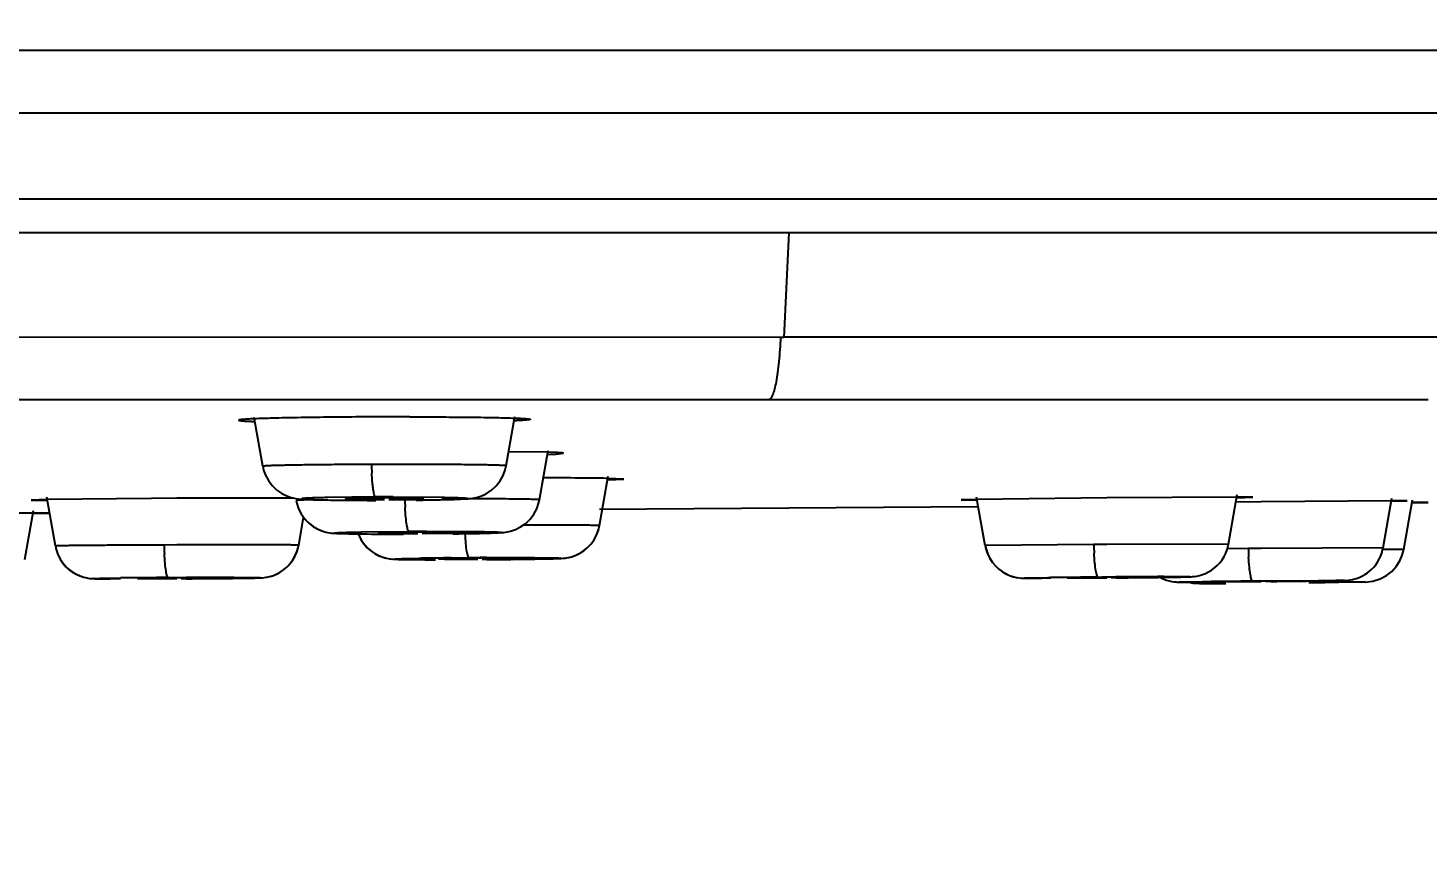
# Model space of a CAD drawing. Header units: millimetres. Extents: x 687 to 1107, y -116 to 478.
# Drawn here: x 947.584 to 951.138, y 374.081 to 376.143 of the extents above; entities that cross this region are included whole.
import ezdxf

# ---------------------------------------------------------------- set-up
doc = ezdxf.new("R2010")
doc.units = ezdxf.units.MM
doc.header["$LTSCALE"] = 0.1
doc.layers.add('DIM', color=3, linetype='Continuous')
doc.styles.get("Standard").update_dxf_attribs({"font": 'arial.ttf'})
doc.dimstyles.new('ISO-25', dxfattribs={"dimtxt": 2.5, "dimasz": 2.5, "dimexe": 1.25, "dimexo": 0.625, "dimtad": 1, "dimlfac": 5, "dimtxsty": 'Standard', "dimcen": 2.5, "dimadec": 0, "dimazin": 0, "dimtfac": 1, "dimtmove": 0, "dimatfit": 3, "dimfxl": 0, "dimarcsym": 0})

# ---------------------------------------------------------------- blocks, each defined once
blk = doc.blocks.new('*D66')
at = {"layer": 'Defpoints', "color": 0}
for p in [(944.6671, 406.9555), (944.6671, 389.8246), (1014.6687, 375.8242)]:
    blk.add_point(p, dxfattribs=at)
at = {"layer": 'DIM', "color": 0, "lineweight": -2}
for p, q in [((944.6671, 390.4496), (944.6671, 408.2055)), ((1014.6687, 376.4492), (1014.6687, 408.2055)), ((1012.1687, 406.9555), (947.1671, 406.9555))]:
    blk.add_line(p, q, dxfattribs=at)
at = {"layer": 'DIM', "color": 0}
for points in [[(947.1671, 407.3722), (947.1671, 406.5389), (944.6671, 406.9555)], [(1012.1687, 407.3722), (1012.1687, 406.5389), (1014.6687, 406.9555)]]:
    blk.add_solid(points, dxfattribs=at)
at = {"layer": 'DIM', "color": 0, "insert": (979.6679, 408.8578), "char_height": 2.5, "attachment_point": 5}
blk.add_mtext('350', dxfattribs=at)
blk = doc.blocks.new('*D59')
at = {"layer": 'Defpoints', "color": 0}
for p in [(924.9281, 376.0821), (964.4062, 376.0834), (964.4062, 366.3875)]:
    blk.add_point(p, dxfattribs=at)
at = {"layer": 'DIM', "color": 0, "lineweight": -2}
for p, q in [((924.9281, 375.4571), (924.9281, 365.1375)), ((964.4062, 375.4584), (964.4062, 365.1375)), ((927.4281, 366.3875), (961.9062, 366.3875))]:
    blk.add_line(p, q, dxfattribs=at)
at = {"layer": 'DIM', "color": 0}
for points in [[(927.4281, 366.8042), (927.4281, 365.9709), (924.9281, 366.3875)], [(961.9062, 366.8042), (961.9062, 365.9709), (964.4062, 366.3875)]]:
    blk.add_solid(points, dxfattribs=at)
at = {"layer": 'DIM', "color": 0, "insert": (944.6671, 368.289), "char_height": 2.5, "attachment_point": 5}
blk.add_mtext('197', dxfattribs=at)

msp = doc.modelspace()

# ---------------------------------------------------------------- linework, layer by layer
for p, q in [((944.6673, 375.9279), (958.8297, 375.9279)), ((958.721, 375.7092), (946.9021, 375.7092)), ((925.3524, 375.6246), (963.9821, 375.6246)), ((949.5157, 375.6246), (949.5028, 375.3586)), ((949.4947, 375.3586), (944.6696, 375.3599)), ((949.5028, 375.3586), (949.4947, 375.3586)), ((954.2395, 375.3594), (949.5028, 375.3589)), ((944.6672, 375.2022), (949.4655, 375.2007)), ((949.4655, 375.2008), (949.9128, 375.2008)), ((949.9128, 375.2008), (949.9536, 375.2008)), ((949.9536, 375.2008), (950.0524, 375.2008)), ((950.0524, 375.2008), (950.2229, 375.2007)), ((950.2229, 375.2007), (950.3229, 375.2007)), ((950.3229, 375.2007), (950.346, 375.2007)), ((950.346, 375.2007), (950.3985, 375.2007)), ((950.3985, 375.2007), (950.4229, 375.2007)), ((950.4229, 375.2007), (950.6148, 375.2007)), ((950.6148, 375.2007), (950.6421, 375.2007)), ((950.6421, 375.2007), (950.6673, 375.2007)), ((950.6673, 375.2007), (950.6938, 375.2007)), ((950.6938, 375.2007), (950.7148, 375.2007)), ((950.7148, 375.2007), (950.7349, 375.2007)), ((950.7349, 375.2007), (950.7674, 375.2007)), ((950.7674, 375.2007), (950.8149, 375.2007)), ((950.8149, 375.2007), (950.8675, 375.2007)), ((950.8675, 375.2007), (951.0861, 375.2007)), ((951.0861, 375.2007), (951.1272, 375.2007)), ((951.1272, 375.2007), (951.1386, 375.2007)), ((948.1804, 375.0314), (948.1586, 375.1553)), ((948.798, 375.0326), (948.8201, 375.1574)), ((948.9052, 375.0669), (948.8047, 375.0685)), ((948.8827, 374.9464), (948.9048, 375.0714)), ((948.9039, 375.0617), (948.9241, 375.0625)), ((948.9241, 375.0625), (948.9441, 375.0645)), ((948.1804, 375.0314), (948.1804, 375.0314)), ((948.4891, 375.0362), (948.4564, 375.0361)), ((948.9128, 375.0018), (948.8931, 375.0019)), ((949.0352, 374.8809), (949.0573, 375.0061)), ((949.0567, 374.997), (949.0966, 374.9992)), ((949.0966, 374.9992), (949.0575, 375.0008)), ((947.632, 374.9474), (947.5927, 374.9459)), ((947.5927, 374.9459), (947.6324, 374.9448)), ((947.8976, 374.9501), (947.632, 374.9474)), ((947.6539, 374.8293), (947.6321, 374.9529)), ((947.9625, 374.9505), (947.8976, 374.9501)), ((948.265, 374.9448), (948.2651, 374.9447)), ((948.3052, 374.9465), (948.2651, 374.9448)), ((948.3106, 374.9466), (948.3052, 374.9465)), ((948.4671, 374.9536), (948.3452, 374.9521)), ((948.391, 374.9495), (948.3891, 374.9491)), ((948.4526, 374.9511), (948.391, 374.9495)), ((948.5115, 374.9537), (948.6331, 374.9529)), ((948.6334, 374.9468), (948.5119, 374.9453)), ((948.5256, 374.9476), (948.5793, 374.9488)), ((948.5793, 374.9488), (948.5872, 374.9493)), ((948.5872, 374.9493), (948.5891, 374.9497)), ((949.9923, 374.9476), (949.953, 374.9463)), ((949.953, 374.9463), (949.9926, 374.9457)), ((950.2576, 374.9509), (949.9923, 374.9476)), ((950.0141, 374.8303), (949.9924, 374.9533)), ((950.3226, 374.9515), (950.2576, 374.9509)), ((950.6539, 374.9534), (950.3226, 374.9515)), ((950.6318, 374.8339), (950.654, 374.9598)), ((950.6536, 374.9516), (950.6933, 374.9528)), ((950.6933, 374.9528), (950.6539, 374.9534)), ((951.0239, 374.8245), (951.0462, 374.9505)), ((951.0765, 374.8206), (951.0987, 374.9466)), ((947.598, 374.9126), (947.5524, 374.9124)), ((947.5762, 374.7946), (947.5983, 374.9197)), ((947.6376, 374.9127), (947.598, 374.9126)), ((947.5981, 374.9126), (947.6318, 374.9127)), ((947.6318, 374.9127), (947.6376, 374.9127)), ((949.0349, 374.9226), (949.9966, 374.9294)), ((950.7147, 374.9409), (950.6505, 374.9402)), ((951.046, 374.9436), (950.7147, 374.9409)), ((951.0459, 374.9427), (951.0855, 374.9435)), ((951.0855, 374.9435), (951.046, 374.9436)), ((951.0985, 374.9392), (951.1381, 374.9396)), ((951.1381, 374.9396), (951.0985, 374.9392)), ((948.2715, 374.8313), (948.284, 374.9019)), ((948.4307, 374.8648), (948.5518, 374.8662)), ((948.4757, 374.8629), (948.4737, 374.8626)), ((948.5372, 374.8643), (948.4757, 374.8629)), ((948.5737, 374.8645), (948.5627, 374.8645)), ((948.5962, 374.8664), (948.7178, 374.866)), ((948.7182, 374.8611), (948.5968, 374.8598)), ((948.6103, 374.8616), (948.664, 374.8626)), ((948.664, 374.8626), (948.6718, 374.863)), ((948.6718, 374.863), (948.6737, 374.8634)), ((947.9625, 374.8319), (947.9298, 374.8318)), ((950.2897, 374.833), (950.0142, 374.8303)), ((950.3226, 374.8332), (950.2897, 374.833)), ((950.6318, 374.8339), (950.3226, 374.8332)), ((950.6819, 374.8228), (950.6288, 374.8224)), ((950.7147, 374.823), (950.6819, 374.8228)), ((951.0239, 374.8245), (950.7147, 374.823)), ((951.0765, 374.8206), (951.0236, 374.8202)), ((951.0727, 374.806), (951.0764, 374.8206)), ((948.6281, 374.7969), (948.6262, 374.7966)), ((948.6262, 374.7966), (948.6308, 374.7963)), ((948.6895, 374.798), (948.6281, 374.7969)), ((948.6308, 374.7963), (948.6413, 374.7961)), ((948.6589, 374.7991), (948.674, 374.7992)), ((948.674, 374.7992), (948.7043, 374.7995)), ((948.7262, 374.7983), (948.715, 374.7982)), ((948.7487, 374.7997), (948.8704, 374.7997)), ((948.8261, 374.7977), (948.7496, 374.7984)), ((948.7628, 374.7963), (948.8164, 374.7971)), ((948.8164, 374.7971), (948.8242, 374.7974)), ((948.8242, 374.7974), (948.8261, 374.7977)), ((947.7699, 374.7461), (947.7802, 374.746)), ((947.7802, 374.746), (947.7925, 374.7459)), ((947.8644, 374.7473), (947.8625, 374.7472)), ((947.8625, 374.7472), (947.9412, 374.7468)), ((947.9259, 374.7482), (947.8644, 374.7473)), ((947.9407, 374.7491), (947.985, 374.7494)), ((947.9412, 374.7468), (947.9625, 374.7469)), ((947.9625, 374.7484), (947.9514, 374.7484)), ((947.9859, 374.7485), (947.9625, 374.7484)), ((948.0625, 374.7482), (947.9859, 374.7485)), ((947.9991, 374.7471), (948.0528, 374.7478)), ((948.0528, 374.7478), (948.0606, 374.748)), ((948.0606, 374.748), (948.0625, 374.7482)), ((948.0829, 374.7469), (948.1032, 374.7472)), ((948.1032, 374.7472), (948.1211, 374.7474)), ((948.1211, 374.7474), (948.1363, 374.7476)), ((948.1363, 374.7476), (948.149, 374.7478)), ((948.149, 374.7478), (948.1592, 374.748)), ((948.1703, 374.7483), (948.1733, 374.7485)), ((948.1732, 374.7485), (948.1762, 374.7486)), ((948.1758, 374.7486), (948.1794, 374.7488)), ((950.1213, 374.7474), (950.128, 374.7473)), ((950.128, 374.7473), (950.141, 374.7473)), ((950.141, 374.7473), (950.1578, 374.7473)), ((950.2226, 374.7486), (950.3021, 374.7488)), ((950.2245, 374.7487), (950.2226, 374.7486)), ((950.2857, 374.7497), (950.2245, 374.7487)), ((950.3112, 374.7499), (950.2857, 374.7497)), ((950.3011, 374.7504), (950.3454, 374.7508)), ((950.3021, 374.7488), (950.3226, 374.7489)), ((950.3226, 374.75), (950.3112, 374.7499)), ((950.3467, 374.7502), (950.3226, 374.75)), ((950.334, 374.749), (950.3595, 374.7493)), ((950.4226, 374.7504), (950.3467, 374.7502)), ((950.3595, 374.7493), (950.4129, 374.75)), ((950.411, 374.7492), (950.4329, 374.7495)), ((950.4129, 374.75), (950.4207, 374.7502)), ((950.4207, 374.7502), (950.4226, 374.7504)), ((950.4329, 374.7495), (950.462, 374.7498)), ((950.462, 374.7498), (950.4864, 374.7502)), ((950.4864, 374.7502), (950.4998, 374.7504)), ((950.4998, 374.7504), (950.511, 374.7506)), ((950.5088, 374.7377), (950.517, 374.7377)), ((950.511, 374.7506), (950.52, 374.7508)), ((950.517, 374.7377), (950.5487, 374.7378)), ((950.52, 374.7508), (950.5271, 374.751)), ((950.5271, 374.751), (950.5325, 374.7511)), ((950.5307, 374.7377), (950.5412, 374.7351)), ((950.5412, 374.7351), (950.5582, 374.7338)), ((950.5583, 374.7338), (950.625, 374.7345)), ((950.5626, 374.7338), (950.5583, 374.7338)), ((950.5964, 374.7342), (950.5626, 374.7338)), ((950.6253, 374.7345), (950.5964, 374.7342)), ((950.6148, 374.7388), (950.6944, 374.7394)), ((950.6166, 374.7389), (950.6148, 374.7388)), ((950.6778, 374.7397), (950.6166, 374.7389)), ((950.7032, 374.74), (950.6778, 374.7397)), ((950.6933, 374.7402), (950.7376, 374.7406)), ((950.6944, 374.7394), (950.7147, 374.7396)), ((950.7147, 374.7401), (950.7032, 374.74)), ((950.739, 374.7403), (950.7147, 374.7401)), ((950.7262, 374.7397), (950.7517, 374.7399)), ((950.7376, 374.7406), (950.8594, 374.7416)), ((950.8147, 374.7408), (950.739, 374.7403)), ((950.7517, 374.7399), (950.8051, 374.7406)), ((950.8051, 374.7406), (950.8129, 374.7407)), ((950.8054, 374.7402), (950.8217, 374.7403)), ((950.8129, 374.7407), (950.8147, 374.7408)), ((950.8217, 374.7403), (950.8641, 374.7408)), ((950.8359, 374.7365), (950.8763, 374.7369)), ((950.8641, 374.7408), (950.8996, 374.7413)), ((950.8763, 374.7369), (950.9118, 374.7373)), ((950.9789, 374.738), (950.8774, 374.737)), ((950.8996, 374.7413), (950.9157, 374.7416)), ((950.9118, 374.7373), (950.9789, 374.738)), ((950.9157, 374.7416), (950.9238, 374.7417)), ((950.9238, 374.7417), (950.9266, 374.7418))]:
    msp.add_line(p, q)
for points in [[(948.1805, 375.0314), (948.1826, 375.022), (948.1874, 375.0086), (948.1946, 374.9951), (948.2042, 374.9824), (948.2159, 374.9711), (948.2291, 374.9621), (948.2429, 374.9554), (948.2553, 374.9514), (948.2643, 374.9496), (948.2714, 374.9487), (948.2769, 374.9481), (948.2819, 374.9478), (948.2877, 374.9475), (948.2941, 374.9472), (948.3014, 374.9469), (948.3098, 374.9466), (948.3192, 374.9464)], [(948.6744, 374.9478), (948.6825, 374.9482), (948.6896, 374.9485), (948.6958, 374.9489), (948.7012, 374.9493), (948.7068, 374.9498), (948.7134, 374.9507), (948.7219, 374.9523), (948.7338, 374.9559), (948.7473, 374.962), (948.7606, 374.9707), (948.7728, 374.9819), (948.7828, 374.9947), (948.7905, 375.0084), (948.7956, 375.0221), (948.798, 375.0326)], [(948.2651, 374.9448), (948.2669, 374.9368), (948.2712, 374.9238), (948.2776, 374.911), (948.2859, 374.8991), (948.2959, 374.8885), (948.3071, 374.8796)], [(948.3192, 374.9464), (948.3296, 374.9462), (948.341, 374.946), (948.3533, 374.9458), (948.3665, 374.9456), (948.3806, 374.9455), (948.3956, 374.9453), (948.4114, 374.9453), (948.4279, 374.9452), (948.4451, 374.9451), (948.4673, 374.9451)], [(948.5694, 374.9457), (948.5863, 374.9459), (948.6022, 374.9461), (948.617, 374.9464), (948.6308, 374.9466), (948.6434, 374.9469), (948.6549, 374.9472)], [(948.6549, 374.9472), (948.6652, 374.9475), (948.6744, 374.9478)], [(948.7663, 374.8623), (948.7729, 374.8626), (948.7785, 374.8628), (948.7835, 374.8631), (948.788, 374.8634), (948.7931, 374.8639), (948.8003, 374.865), (948.8096, 374.867), (948.8217, 374.871), (948.8349, 374.8776), (948.8477, 374.8865), (948.8593, 374.8977), (948.8688, 374.9104), (948.8759, 374.9239), (948.8806, 374.9373), (948.8827, 374.9464)], [(948.284, 374.902), (948.2871, 374.8977), (948.2977, 374.8868)], [(948.2977, 374.8868), (948.3095, 374.878), (948.3219, 374.8712), (948.3336, 374.8666)], [(948.3071, 374.8796), (948.319, 374.8726), (948.3304, 374.8677), (948.3408, 374.8646), (948.3494, 374.863), (948.3552, 374.8622), (948.3598, 374.8618), (948.364, 374.8615), (948.368, 374.8613), (948.3727, 374.8611), (948.3778, 374.8609), (948.3837, 374.8608), (948.3903, 374.8606), (948.3977, 374.8604), (948.4058, 374.8603)], [(948.9484, 374.7988), (948.9556, 374.8), (948.9647, 374.8022), (948.9747, 374.8058), (948.9847, 374.8105), (948.9945, 374.8167), (949.004, 374.8244), (949.0129, 374.8336), (949.0209, 374.8443), (949.0275, 374.8565), (949.0325, 374.8697), (949.0351, 374.8809)], [(948.9496, 374.799), (948.957, 374.8003), (948.9664, 374.8027), (948.9768, 374.8066), (948.9867, 374.8117), (948.9965, 374.8182), (949.0059, 374.8261), (949.0145, 374.8355), (949.0221, 374.8463), (949.0283, 374.8583), (949.0329, 374.8713), (949.0351, 374.8809)], [(948.4058, 374.8603), (948.4146, 374.8602), (948.4241, 374.86), (948.4342, 374.8599), (948.445, 374.8598), (948.4565, 374.8597), (948.4686, 374.8597), (948.4813, 374.8596), (948.4945, 374.8596), (948.5083, 374.8596), (948.5225, 374.8595), (948.5373, 374.8596)], [(948.4229, 374.86), (948.4237, 374.8577), (948.4297, 374.8457), (948.4371, 374.8347), (948.4456, 374.825), (948.455, 374.8168), (948.4651, 374.81), (948.4753, 374.8047), (948.4856, 374.8008), (948.4948, 374.7983), (948.5021, 374.7969), (948.5079, 374.7962)], [(948.423, 374.86), (948.4247, 374.8554), (948.4312, 374.8432), (948.4391, 374.8322), (948.4482, 374.8226), (948.4581, 374.8146), (948.4686, 374.808), (948.4791, 374.8031), (948.4894, 374.7996), (948.4984, 374.7975), (948.505, 374.7965)], [(948.6629, 374.8603), (948.6782, 374.8605), (948.6927, 374.8607), (948.7062, 374.8609), (948.7188, 374.8611), (948.7303, 374.8613), (948.7409, 374.8616)], [(948.7409, 374.8616), (948.7503, 374.8618), (948.7588, 374.8621), (948.7663, 374.8623)], [(947.6539, 374.8293), (947.6559, 374.8204), (947.6602, 374.8078), (947.666, 374.7962), (947.673, 374.7858)], [(947.654, 374.8293), (947.6558, 374.8207), (947.6601, 374.8081), (947.6658, 374.7966), (947.6727, 374.7862), (947.6804, 374.7772), (947.6887, 374.7695), (947.6976, 374.763), (947.7068, 374.7576), (947.7162, 374.7534), (947.7253, 374.7503), (947.7338, 374.7483), (947.7409, 374.7472), (947.7459, 374.7468), (947.7496, 374.7465), (947.7526, 374.7464), (947.7553, 374.7463), (947.7583, 374.7462), (947.7617, 374.7462), (947.7699, 374.7461)], [(948.1791, 374.7488), (948.1841, 374.7493), (948.1905, 374.7502), (948.1986, 374.752), (948.2075, 374.7548), (948.2162, 374.7585), (948.2249, 374.7632), (948.2334, 374.769), (948.2415, 374.7759), (948.2491, 374.7838), (948.2559, 374.7928), (948.2617, 374.8026), (948.2665, 374.8132), (948.27, 374.8244), (948.2715, 374.8313)], [(948.1836, 374.7492), (948.19, 374.7501), (948.1975, 374.7517), (948.2054, 374.754), (948.2135, 374.7573), (948.2217, 374.7613), (948.2297, 374.7663), (948.2376, 374.7723), (948.245, 374.7792), (948.2517, 374.787), (948.2578, 374.7957), (948.2629, 374.8049), (948.2671, 374.8148), (948.2703, 374.8253), (948.2715, 374.8314)], [(950.0141, 374.8303), (950.016, 374.8219), (950.0202, 374.8095), (950.0258, 374.798)], [(950.0142, 374.8303), (950.0162, 374.8214), (950.0204, 374.8089), (950.0261, 374.7975), (950.033, 374.7872), (950.0407, 374.7782), (950.0489, 374.7705), (950.0577, 374.7641), (950.0668, 374.7588), (950.0762, 374.7545), (950.0853, 374.7514), (950.0942, 374.7493), (950.1016, 374.7482), (950.1063, 374.7478), (950.1096, 374.7476), (950.112, 374.7475), (950.1139, 374.7475), (950.1161, 374.7474), (950.1213, 374.7474)], [(950.5325, 374.7511), (950.5349, 374.7512), (950.5372, 374.7513), (950.5402, 374.7515), (950.5451, 374.752), (950.5513, 374.753), (950.5584, 374.7545), (950.5661, 374.7569), (950.5737, 374.7599), (950.5813, 374.7636), (950.5888, 374.7682), (950.5961, 374.7736), (950.6031, 374.7797), (950.6095, 374.7867), (950.6154, 374.7943), (950.6205, 374.8025), (950.6249, 374.8113), (950.6284, 374.8205), (950.631, 374.8304), (950.6317, 374.834)], [(950.9266, 374.7418), (950.928, 374.7419), (950.9295, 374.7419), (950.9318, 374.742), (950.9359, 374.7424), (950.9411, 374.7431), (950.9466, 374.7441), (950.9527, 374.7456), (950.9589, 374.7476), (950.9654, 374.7502), (950.9718, 374.7533), (950.9781, 374.7569), (950.9841, 374.7609), (950.9899, 374.7654), (950.9954, 374.7704), (951.0006, 374.7759), (951.0055, 374.7819), (951.01, 374.7885), (951.014, 374.7955), (951.0175, 374.8029), (951.0205, 374.8109), (951.0228, 374.8193), (951.0239, 374.8245)], [(950.979, 374.7379), (950.9981, 374.74), (951.0164, 374.7456), (951.0325, 374.7541), (951.0464, 374.765), (951.0577, 374.7776), (951.0665, 374.7915), (951.0727, 374.806)], [(947.673, 374.7858), (947.6808, 374.7768), (947.6892, 374.7691), (947.6981, 374.7627), (947.7073, 374.7574), (947.7168, 374.7532), (947.7259, 374.7502), (947.7344, 374.7482), (947.7367, 374.7479)], [(948.505, 374.7965), (948.5101, 374.796), (948.5137, 374.7958), (948.5168, 374.7956), (948.5202, 374.7955), (948.5239, 374.7954), (948.5282, 374.7953), (948.5331, 374.7952), (948.5386, 374.7951), (948.5449, 374.795), (948.5518, 374.7949), (948.5593, 374.7948)], [(948.5593, 374.7948), (948.5675, 374.7947), (948.5762, 374.7947), (948.5855, 374.7946), (948.5954, 374.7946), (948.6061, 374.7945), (948.6175, 374.7945)], [(948.8145, 374.7954), (948.8298, 374.7956), (948.8443, 374.7958), (948.8578, 374.7959), (948.8703, 374.7961), (948.8818, 374.7963), (948.8922, 374.7965)], [(948.8922, 374.7965), (948.9016, 374.7967), (948.9099, 374.7969), (948.9173, 374.7971)], [(948.9173, 374.7971), (948.9236, 374.7973), (948.9291, 374.7975), (948.9339, 374.7977), (948.9381, 374.7979), (948.9426, 374.7982), (948.9484, 374.7988)], [(950.0258, 374.798), (950.0326, 374.7877), (950.0401, 374.7787), (950.0483, 374.771), (950.0571, 374.7645), (950.0661, 374.7591), (950.0754, 374.7548), (950.0845, 374.7517), (950.0933, 374.7495), (950.1009, 374.7483), (950.101, 374.7483)], [(948.048, 374.7466), (948.0602, 374.7467), (948.0829, 374.7469)], [(948.1592, 374.748), (948.1634, 374.7481), (948.1671, 374.7482), (948.1704, 374.7483)], [(950.4575, 374.7498), (950.4602, 374.7483), (950.4673, 374.7451)], [(950.4673, 374.7451), (950.4744, 374.7425), (950.4813, 374.7406), (950.488, 374.7392)], [(950.488, 374.7392), (950.494, 374.7384), (950.4985, 374.738), (950.5018, 374.7378), (950.5036, 374.7377), (950.5047, 374.7377), (950.506, 374.7377), (950.5088, 374.7377)]]:
    msp.add_lwpolyline(points)
for centre, radius, start, end in [((948.5427, 355.1579), 19.999, 90.15363, 90.33176), ((948.541, 355.9361), 19.2208, 89.96303, 90.15466), ((949.2709, 375.055), 0.8148, 181.3238, 182.8731), ((948.9027, 361.5497), 13.4522, 89.54263, 89.95717), ((948.9754, 370.1477), 4.8538, 89.0312, 89.5906), ((948.179, 333.904), 41.047, 90.04141, 90.30217), ((948.167, 348.5305), 26.4205, 89.92382, 90.03834), ((948.1861, 359.6732), 15.2778, 89.72538, 89.93967), ((948.501, 370.3535), 4.5979, 90.2848, 90.6028), ((948.5185, 364.4768), 10.4769, 90.03865, 90.28156), ((948.4757, 379.8071), 4.8597, 269.9027, 270.1587), ((948.5029, 369.9753), 4.9761, 90.1587, 90.2856), ((948.5026, 370.1017), 4.8497, 89.8856, 90.1589), ((948.4773, 379.5454), 4.5981, 270.2848, 270.6028), ((949.3536, 374.9682), 0.8129, 181.366, 182.9237), ((948.5959, 369.0162), 5.8483, 90.32602, 90.57588), ((948.6269, 361.5381), 13.3283, 90.13221, 90.32301), ((948.5493, 381.0473), 6.186, 270.02726, 270.22617), ((948.5981, 368.6944), 6.1702, 90.0101, 90.2264), ((948.5515, 380.7099), 5.8486, 270.32601, 270.57587), ((948.742, 374.8512), 0.8124, 181.37, 182.9377), ((951.0936, 374.8553), 0.8042, 181.5863, 183.1731), ((951.4843, 374.8456), 0.8027, 181.6254, 183.2182), ((948.7205, 366.1592), 8.6401, 90.67464, 90.91008), ((948.6322, 384.0217), 9.2272, 269.6956, 269.91646), ((948.7786, 361.3843), 13.4153, 90.51116, 90.68263), ((948.6669, 376.789), 1.9931, 269.2637, 269.7187), ((948.6856, 380.1758), 5.3799, 269.6962, 270.2057), ((948.7672, 366.7817), 8.0167, 90.37272, 90.55491), ((948.8224, 356.5239), 18.276, 90.23113, 90.37017), ((948.6818, 383.2835), 8.4876, 270.15612, 270.29936), ((948.7704, 366.3369), 8.4615, 90.14063, 90.29957), ((948.6851, 382.8132), 8.0173, 270.37271, 270.5549), ((948.6815, 387.0642), 12.2695, 270.3171, 270.88422), ((948.0366, 356.0294), 18.72, 90.29348, 90.66419), ((948.0216, 362.548), 12.2006, 90.32934, 90.44911), ((947.9035, 386.9477), 12.201, 270.32934, 270.4491), ((948.0804, 351.526), 23.2236, 89.9351, 90.23533), ((947.8902, 393.4166), 18.6706, 270.29303, 270.66578), ((950.5336, 348.7095), 26.0419, 90.51166, 90.77801), ((950.6113, 342.3383), 32.4136, 90.25481, 90.47004), ((950.1148, 400.7204), 25.9729, 270.51133, 270.77916), ((951.2053, 322.5039), 52.2387, 90.56155, 90.69432), ((950.2284, 426.837), 52.1001, 270.56138, 270.69489)]:
    msp.add_arc(centre, radius, start, end)
for points, knots in [([(944.6671, 376.0869), (945.4076, 376.0872), (946.8858, 376.0874), (949.0967, 376.0868), (951.2904, 376.0872), (953.1023, 376.087), (954.5314, 376.0872), (955.5791, 376.0876), (956.6018, 376.0883), (957.4349, 376.0888), (958.082, 376.0884), (958.6947, 376.0876), (959.4188, 376.0865), (960.2301, 376.0866), (960.745, 376.0871), (960.9883, 376.0872)], [0, 0, 0, 0, 0.136111, 0.271708, 0.406381, 0.539336, 0.604747, 0.669067, 0.731911, 0.792739, 0.82219, 0.850865, 0.905361, 0.95527, 1, 1, 1, 1]), ([(949.4947, 375.3586), (949.4937, 375.338), (949.4916, 375.3082), (949.4873, 375.2706), (949.4838, 375.2472), (949.4802, 375.2304), (949.4771, 375.2195), (949.4749, 375.2132), (949.4726, 375.2082), (949.4703, 375.2044), (949.4681, 375.2019), (949.4663, 375.2009), (949.4655, 375.2008)], [0, 0, 0, 0, 0.378693, 0.548535, 0.695806, 0.814649, 0.862981, 0.903951, 0.937664, 0.964371, 0.984661, 1, 1, 1, 1]), ([(948.1582, 375.1518), (948.1552, 375.1517), (948.1495, 375.1515), (948.1415, 375.151), (948.1348, 375.1506), (948.1292, 375.1502), (948.125, 375.1498), (948.1217, 375.1493), (948.1202, 375.1491), (948.1191, 375.1486), (948.1192, 375.1484)], [0, 0, 0, 0, 0.232002, 0.434383, 0.606566, 0.747985, 0.858095, 0.936415, 0.98296, 1, 1, 1, 1]), ([(948.1192, 375.1484), (948.1192, 375.1483), (948.1195, 375.1481), (948.12, 375.1479), (948.1209, 375.1477), (948.1226, 375.1474), (948.1255, 375.147), (948.1299, 375.1467), (948.1356, 375.1463), (948.1424, 375.1459), (948.1504, 375.1455), (948.1562, 375.1453), (948.1592, 375.1452)], [0, 0, 0, 0, 0.007569, 0.021662, 0.043049, 0.071913, 0.152283, 0.262943, 0.403665, 0.573848, 0.772845, 1, 1, 1, 1]), ([(948.4269, 375.1566), (948.3992, 375.1564), (948.3465, 375.156), (948.2728, 375.1549), (948.2109, 375.1537), (948.174, 375.1525), (948.1582, 375.1518)], [0, 0, 0, 0, 0.309304, 0.588654, 0.823084, 1, 1, 1, 1]), ([(948.5534, 375.1569), (948.581, 375.1569), (948.6334, 375.1567), (948.7067, 375.1561), (948.7682, 375.1552), (948.8048, 375.1543), (948.8205, 375.1537)], [0, 0, 0, 0, 0.309619, 0.588926, 0.823212, 1, 1, 1, 1]), ([(948.8594, 375.1505), (948.8594, 375.1504), (948.8592, 375.1502), (948.8586, 375.15), (948.8578, 375.1498), (948.8561, 375.1494), (948.8532, 375.1491), (948.8487, 375.1487), (948.843, 375.1482), (948.8362, 375.1478), (948.8281, 375.1474), (948.8224, 375.1471), (948.8193, 375.147)], [0, 0, 0, 0, 0.007201, 0.020852, 0.041846, 0.070395, 0.150431, 0.261113, 0.401997, 0.572505, 0.772041, 1, 1, 1, 1]), ([(948.8205, 375.1537), (948.8236, 375.1536), (948.8292, 375.1533), (948.8371, 375.153), (948.8438, 375.1526), (948.8493, 375.1522), (948.8536, 375.1518), (948.8567, 375.1514), (948.8585, 375.151), (948.8593, 375.1508), (948.8594, 375.1505), (948.8594, 375.1505)], [0, 0, 0, 0, 0.231028, 0.432732, 0.60449, 0.745692, 0.855749, 0.934253, 0.981422, 0.993712, 1, 1, 1, 1]), ([(948.9441, 375.0645), (948.9441, 375.0645), (948.9439, 375.0647), (948.9435, 375.0648), (948.9427, 375.065), (948.9411, 375.0652), (948.9383, 375.0655), (948.934, 375.0658), (948.9284, 375.0661), (948.9217, 375.0664), (948.9138, 375.0667), (948.9082, 375.0668), (948.9052, 375.0669)], [0, 0, 0, 0, 0.005492, 0.017639, 0.037409, 0.064975, 0.14367, 0.253865, 0.395249, 0.56718, 0.768989, 1, 1, 1, 1]), ([(948.4564, 375.0361), (948.4379, 375.0361), (948.402, 375.0359), (948.3578, 375.0356), (948.3243, 375.0353), (948.3012, 375.035), (948.2797, 375.0347), (948.2599, 375.0344), (948.2421, 375.0341), (948.2263, 375.0337), (948.2127, 375.0334), (948.2028, 375.0331), (948.1961, 375.0328), (948.192, 375.0326), (948.1885, 375.0324), (948.1857, 375.0322), (948.1834, 375.032), (948.1819, 375.0319), (948.1809, 375.0317), (948.1805, 375.0316), (948.1804, 375.0315), (948.1804, 375.0314)], [0, 0, 0, 0, 0.200332, 0.390762, 0.479845, 0.563805, 0.642008, 0.71382, 0.778617, 0.835897, 0.885221, 0.926152, 0.943334, 0.958265, 0.970928, 0.98131, 0.989399, 0.995186, 0.998673, 0.999574, 1, 1, 1, 1]), ([(948.798, 375.0326), (948.798, 375.0326), (948.7979, 375.0327), (948.7976, 375.0328), (948.7971, 375.0329), (948.7962, 375.0331), (948.7944, 375.0332), (948.7918, 375.0334), (948.7885, 375.0336), (948.7845, 375.0338), (948.7797, 375.034), (948.772, 375.0342), (948.7607, 375.0345), (948.7451, 375.0349), (948.7271, 375.0352), (948.7068, 375.0354), (948.6845, 375.0356), (948.6602, 375.0358), (948.6343, 375.036), (948.5971, 375.0362), (948.5486, 375.0363), (948.5092, 375.0363), (948.4891, 375.0362)], [0, 0, 0, 0, 0.000448, 0.001412, 0.002959, 0.005102, 0.011172, 0.01961, 0.030392, 0.043492, 0.058883, 0.076538, 0.118516, 0.169009, 0.227456, 0.293289, 0.365931, 0.444689, 0.528807, 0.617529, 0.805388, 1, 1, 1, 1]), ([(948.4671, 374.9535), (948.4665, 374.9536), (948.4656, 374.9546), (948.4648, 374.9561), (948.4637, 374.9588), (948.4625, 374.9635), (948.4611, 374.9706), (948.4599, 374.9795), (948.4584, 374.9942), (948.4576, 375.0059), (948.4572, 375.0141)], [0, 0, 0, 0, 0.029664, 0.053509, 0.084564, 0.170206, 0.287229, 0.433426, 0.605264, 1, 1, 1, 1]), ([(948.3452, 374.9521), (948.3401, 374.952), (948.3305, 374.9518), (948.3171, 374.9514), (948.3056, 374.951), (948.2973, 374.9506), (948.2916, 374.9503), (948.2882, 374.9501), (948.2853, 374.9499), (948.283, 374.9497), (948.2814, 374.9495), (948.2804, 374.9493), (948.2799, 374.9492), (948.2795, 374.9491), (948.2793, 374.949), (948.2791, 374.9489), (948.2792, 374.9487), (948.2794, 374.9486), (948.2798, 374.9485), (948.2803, 374.9484), (948.2812, 374.9482), (948.2827, 374.9481), (948.2861, 374.9478), (948.2918, 374.9474), (948.3002, 374.9471), (948.3107, 374.9467), (948.3284, 374.9462), (948.3426, 374.946), (948.3527, 374.9459)], [0, 0, 0, 0, 0.108767, 0.204952, 0.287505, 0.355683, 0.384171, 0.408813, 0.429528, 0.446236, 0.458873, 0.463666, 0.46745, 0.470238, 0.472064, 0.473068, 0.473954, 0.475588, 0.478168, 0.481737, 0.486313, 0.498503, 0.514764, 0.559436, 0.619721, 0.694797, 0.783834, 1, 1, 1, 1]), ([(948.3891, 374.9491), (948.3891, 374.9491), (948.3893, 374.949), (948.3895, 374.9489), (948.39, 374.9488), (948.391, 374.9487), (948.3926, 374.9486), (948.3951, 374.9484), (948.3982, 374.9483), (948.4019, 374.9481), (948.4063, 374.948), (948.4133, 374.9478), (948.4234, 374.9477), (948.4367, 374.9475), (948.4516, 374.9474), (948.462, 374.9474), (948.4674, 374.9474)], [0, 0, 0, 0, 0.0016, 0.005255, 0.011143, 0.019268, 0.042149, 0.073696, 0.113675, 0.161848, 0.21797, 0.281678, 0.429801, 0.602078, 0.794175, 1, 1, 1, 1]), ([(948.5891, 374.9497), (948.5891, 374.9497), (948.589, 374.9498), (948.5887, 374.9498), (948.5883, 374.9499), (948.5873, 374.95), (948.5857, 374.9502), (948.5833, 374.9503), (948.5803, 374.9505), (948.5766, 374.9506), (948.5723, 374.9507), (948.5654, 374.9509), (948.5556, 374.9511), (948.5424, 374.9512), (948.5278, 374.9513), (948.5176, 374.9514), (948.5123, 374.9514)], [0, 0, 0, 0, 0.001603, 0.00525, 0.011121, 0.019223, 0.042037, 0.073494, 0.113365, 0.161415, 0.217405, 0.280989, 0.428934, 0.601174, 0.793484, 1, 1, 1, 1]), ([(948.6331, 374.9529), (948.6381, 374.9528), (948.6475, 374.9527), (948.6607, 374.9524), (948.6722, 374.952), (948.6817, 374.9517), (948.6884, 374.9514), (948.6928, 374.9511), (948.6953, 374.9509), (948.6972, 374.9507), (948.6986, 374.9505), (948.6993, 374.9503), (948.6999, 374.9501), (948.6998, 374.9499), (948.6996, 374.9498), (948.6992, 374.9497), (948.6985, 374.9495), (948.6972, 374.9493), (948.6953, 374.9491), (948.6929, 374.9489), (948.6885, 374.9486), (948.6819, 374.9482), (948.6724, 374.9478), (948.661, 374.9475), (948.6478, 374.9471), (948.6384, 374.9469), (948.6334, 374.9468)], [0, 0, 0, 0, 0.111828, 0.211259, 0.297264, 0.369046, 0.425876, 0.448458, 0.467034, 0.481532, 0.491953, 0.498346, 0.500979, 0.501926, 0.503648, 0.506318, 0.509978, 0.520312, 0.534701, 0.553138, 0.57556, 0.632027, 0.70344, 0.789126, 0.888327, 1, 1, 1, 1]), ([(948.8827, 374.9464), (948.8827, 374.9465), (948.8823, 374.9466), (948.8818, 374.9467), (948.8807, 374.9468), (948.8793, 374.9469), (948.8775, 374.947), (948.8753, 374.9471), (948.8726, 374.9472), (948.8684, 374.9474), (948.8621, 374.9476), (948.8534, 374.9478), (948.8433, 374.9479), (948.8317, 374.9481), (948.8188, 374.9483), (948.7991, 374.9485), (948.7716, 374.9487), (948.7357, 374.9489), (948.7105, 374.9489), (948.6973, 374.949)], [0, 0, 0, 0, 0.001291, 0.004672, 0.010223, 0.01794, 0.02781, 0.039814, 0.053937, 0.070159, 0.108828, 0.155673, 0.210503, 0.272975, 0.342709, 0.419326, 0.59168, 0.786575, 1, 1, 1, 1]), ([(948.5518, 374.8662), (948.5512, 374.8663), (948.5503, 374.8672), (948.5495, 374.8687), (948.5484, 374.8714), (948.5472, 374.876), (948.5452, 374.8866), (948.5432, 374.9038), (948.5422, 374.9185), (948.5418, 374.9267)], [0, 0, 0, 0, 0.029254, 0.052834, 0.083645, 0.16893, 0.28582, 0.60422, 1, 1, 1, 1]), ([(949.0352, 374.8809), (949.0352, 374.8809), (949.0351, 374.8809), (949.0349, 374.881), (949.0346, 374.881), (949.0341, 374.8811), (949.0331, 374.8812), (949.0316, 374.8812), (949.0296, 374.8813), (949.0273, 374.8814), (949.0245, 374.8815), (949.02, 374.8816), (949.0134, 374.8817), (949.0042, 374.8818), (948.9935, 374.8819), (948.9813, 374.8821), (948.9677, 374.8822), (948.947, 374.8823), (948.9183, 374.8824), (948.8807, 374.8824), (948.8543, 374.8824), (948.8405, 374.8824)], [0, 0, 0, 0, 0.000379, 0.001263, 0.002689, 0.004663, 0.010256, 0.018032, 0.027973, 0.040061, 0.054278, 0.070603, 0.109503, 0.156607, 0.211693, 0.27439, 0.344305, 0.421048, 0.593413, 0.787787, 1, 1, 1, 1]), ([(948.4305, 374.86), (948.4255, 374.8601), (948.4161, 374.8602), (948.4029, 374.8604), (948.3915, 374.8606), (948.382, 374.8609), (948.3752, 374.8611), (948.3709, 374.8613), (948.3685, 374.8615), (948.3665, 374.8616), (948.3653, 374.8618), (948.3646, 374.8619), (948.3642, 374.862), (948.364, 374.862), (948.3638, 374.8622), (948.3645, 374.8624), (948.3651, 374.8625), (948.3666, 374.8627), (948.3685, 374.8629), (948.371, 374.863), (948.3753, 374.8633), (948.3821, 374.8636), (948.3916, 374.8639), (948.403, 374.8642), (948.4163, 374.8646), (948.4257, 374.8647), (948.4307, 374.8648)], [0, 0, 0, 0, 0.111769, 0.211103, 0.296971, 0.368578, 0.425199, 0.447665, 0.466115, 0.480477, 0.490744, 0.494352, 0.496955, 0.498581, 0.49937, 0.501854, 0.508218, 0.518629, 0.533109, 0.55165, 0.574183, 0.630893, 0.702569, 0.788535, 0.888032, 1, 1, 1, 1]), ([(948.4737, 374.8626), (948.4737, 374.8625), (948.4739, 374.8625), (948.4742, 374.8624), (948.4746, 374.8624), (948.4756, 374.8623), (948.4772, 374.8622), (948.4797, 374.862), (948.4828, 374.8619), (948.4866, 374.8618), (948.491, 374.8617), (948.498, 374.8616), (948.5081, 374.8615), (948.5215, 374.8614), (948.5364, 374.8613), (948.5469, 374.8613), (948.5522, 374.8613)], [0, 0, 0, 0, 0.001456, 0.005053, 0.010909, 0.019015, 0.041881, 0.073431, 0.113427, 0.161627, 0.217784, 0.28153, 0.429732, 0.602079, 0.794213, 1, 1, 1, 1]), ([(948.6737, 374.8634), (948.6737, 374.8634), (948.6736, 374.8634), (948.6733, 374.8635), (948.6729, 374.8636), (948.6719, 374.8636), (948.6703, 374.8637), (948.6679, 374.8639), (948.6649, 374.864), (948.6612, 374.8641), (948.6569, 374.8642), (948.6501, 374.8643), (948.6403, 374.8644), (948.6272, 374.8645), (948.6125, 374.8646), (948.6023, 374.8646), (948.597, 374.8646)], [0, 0, 0, 0, 0.001457, 0.005042, 0.010876, 0.018951, 0.04173, 0.073166, 0.113023, 0.161066, 0.217053, 0.280642, 0.428618, 0.600919, 0.793327, 1, 1, 1, 1]), ([(948.7043, 374.7994), (948.7037, 374.7995), (948.7029, 374.8004), (948.702, 374.8018), (948.7009, 374.8045), (948.6997, 374.8092), (948.6976, 374.8198), (948.6957, 374.8369), (948.6946, 374.8517), (948.6942, 374.8599)], [0, 0, 0, 0, 0.028861, 0.052175, 0.082739, 0.16766, 0.284407, 0.603199, 1, 1, 1, 1]), ([(948.7178, 374.866), (948.7228, 374.8659), (948.7322, 374.8658), (948.7455, 374.8656), (948.7569, 374.8654), (948.7665, 374.8651), (948.7732, 374.8649), (948.7776, 374.8646), (948.78, 374.8645), (948.782, 374.8643), (948.7833, 374.8642), (948.7853, 374.8638), (948.7833, 374.8634), (948.7821, 374.8633), (948.7801, 374.8631), (948.7777, 374.8629), (948.7733, 374.8627), (948.7667, 374.8624), (948.7572, 374.8621), (948.7458, 374.8617), (948.7326, 374.8614), (948.7232, 374.8612), (948.7182, 374.8611)], [0, 0, 0, 0, 0.112, 0.211587, 0.29773, 0.369628, 0.426549, 0.449165, 0.467764, 0.482273, 0.492685, 0.501395, 0.509876, 0.520152, 0.5345, 0.552912, 0.575317, 0.631779, 0.703217, 0.788953, 0.88823, 1, 1, 1, 1]), ([(947.9298, 374.8318), (947.9112, 374.8317), (947.8752, 374.8315), (947.8311, 374.8313), (947.7977, 374.8311), (947.7747, 374.8309), (947.7532, 374.8308), (947.7335, 374.8306), (947.7157, 374.8304), (947.7, 374.8303), (947.6866, 374.8301), (947.6767, 374.83), (947.6701, 374.8298), (947.6659, 374.8298), (947.6624, 374.8297), (947.6595, 374.8296), (947.6575, 374.8295), (947.6561, 374.8295), (947.6554, 374.8294), (947.6548, 374.8294), (947.6544, 374.8294), (947.6541, 374.8293), (947.654, 374.8293), (947.654, 374.8293)], [0, 0, 0, 0, 0.201627, 0.391501, 0.480301, 0.564135, 0.642276, 0.714, 0.778586, 0.835503, 0.88445, 0.92514, 0.9423, 0.957289, 0.970073, 0.980626, 0.988919, 0.99221, 0.994927, 0.997065, 0.998624, 0.9996, 1, 1, 1, 1]), ([(947.9407, 374.7491), (947.9401, 374.7492), (947.9392, 374.75), (947.9384, 374.7515), (947.9373, 374.7541), (947.9361, 374.7588), (947.934, 374.7693), (947.9321, 374.7865), (947.931, 374.8013), (947.9306, 374.8095)], [0, 0, 0, 0, 0.028431, 0.051477, 0.081794, 0.166361, 0.282972, 0.602167, 1, 1, 1, 1]), ([(948.2715, 374.8313), (948.2715, 374.8314), (948.2714, 374.8314), (948.2711, 374.8314), (948.2706, 374.8314), (948.2699, 374.8315), (948.2691, 374.8315), (948.2676, 374.8316), (948.2653, 374.8316), (948.2619, 374.8317), (948.2579, 374.8317), (948.2531, 374.8318), (948.2476, 374.8319), (948.2415, 374.8319), (948.2319, 374.832), (948.2184, 374.832), (948.2004, 374.8321), (948.1801, 374.8321), (948.1578, 374.8322), (948.1335, 374.8322), (948.1076, 374.8322), (948.0704, 374.8321), (948.0219, 374.8321), (947.9826, 374.8319), (947.9625, 374.8319)], [0, 0, 0, 0, 0.000358, 0.001305, 0.002856, 0.00501, 0.007763, 0.011113, 0.019589, 0.030411, 0.043549, 0.058978, 0.076668, 0.096591, 0.118708, 0.169249, 0.227729, 0.293581, 0.366227, 0.444975, 0.52907, 0.617757, 0.805516, 1, 1, 1, 1]), ([(950.3011, 374.7504), (950.3005, 374.7504), (950.2996, 374.7513), (950.2988, 374.7527), (950.2976, 374.7553), (950.2964, 374.76), (950.2942, 374.7705), (950.2922, 374.7877), (950.2911, 374.8026), (950.2906, 374.8108)], [0, 0, 0, 0, 0.028408, 0.051366, 0.081588, 0.165994, 0.282523, 0.601824, 1, 1, 1, 1]), ([(948.5832, 374.7947), (948.5738, 374.7947), (948.5605, 374.7948), (948.5441, 374.795), (948.5346, 374.7952), (948.5279, 374.7953), (948.5235, 374.7955), (948.5211, 374.7956), (948.5191, 374.7957), (948.5179, 374.7958), (948.5159, 374.7961), (948.5179, 374.7964), (948.5191, 374.7965), (948.5211, 374.7966), (948.5236, 374.7967), (948.5279, 374.7969), (948.5346, 374.7972), (948.5442, 374.7974), (948.5606, 374.7978), (948.5738, 374.798), (948.5832, 374.7982)], [0, 0, 0, 0, 0.211378, 0.297364, 0.369075, 0.425781, 0.44828, 0.466757, 0.481135, 0.491404, 0.499722, 0.50825, 0.518607, 0.533049, 0.551561, 0.574074, 0.630763, 0.702442, 0.788432, 1, 1, 1, 1]), ([(948.8704, 374.7997), (948.8798, 374.7996), (948.893, 374.7995), (948.9095, 374.7993), (948.919, 374.7992), (948.9258, 374.799), (948.9301, 374.7989), (948.9326, 374.7988), (948.9346, 374.7986), (948.9358, 374.7986), (948.9379, 374.7983), (948.9359, 374.798), (948.9347, 374.7979), (948.9327, 374.7977), (948.9303, 374.7976), (948.926, 374.7974), (948.9193, 374.7972), (948.9098, 374.7969), (948.8934, 374.7966), (948.8802, 374.7963), (948.8709, 374.7962)], [0, 0, 0, 0, 0.2118, 0.298037, 0.370018, 0.427007, 0.44965, 0.46827, 0.482792, 0.493204, 0.5018, 0.510054, 0.520272, 0.534577, 0.552954, 0.575333, 0.631758, 0.703176, 0.788911, 1, 1, 1, 1]), ([(950.6933, 374.7401), (950.6927, 374.7402), (950.6918, 374.741), (950.691, 374.7424), (950.6898, 374.745), (950.6886, 374.7496), (950.6864, 374.7602), (950.6844, 374.7774), (950.6833, 374.7922), (950.6828, 374.8005)], [0, 0, 0, 0, 0.028181, 0.050969, 0.08103, 0.165194, 0.281623, 0.601167, 1, 1, 1, 1]), ([(947.8195, 374.7458), (947.8101, 374.7458), (947.7969, 374.7459), (947.7804, 374.746), (947.771, 374.7461), (947.763, 374.7462), (947.7584, 374.7463), (947.7504, 374.7466), (947.7585, 374.7471), (947.7631, 374.7472), (947.7711, 374.7474), (947.7805, 374.7476), (947.797, 374.7478), (947.8102, 374.748), (947.8196, 374.7481)], [0, 0, 0, 0, 0.211441, 0.297446, 0.369163, 0.425863, 0.466817, 0.499568, 0.532771, 0.573815, 0.630538, 0.702261, 0.788304, 1, 1, 1, 1]), ([(948.1067, 374.7495), (948.1161, 374.7495), (948.1293, 374.7495), (948.1459, 374.7494), (948.1552, 374.7493), (948.1633, 374.7491), (948.1679, 374.7491), (948.176, 374.7487), (948.168, 374.7483), (948.1634, 374.7482), (948.1555, 374.748), (948.1462, 374.7478), (948.1297, 374.7475), (948.1165, 374.7473), (948.1072, 374.7472)], [0, 0, 0, 0, 0.211863, 0.298117, 0.370104, 0.427087, 0.468328, 0.501649, 0.534296, 0.575071, 0.63153, 0.702994, 0.788782, 1, 1, 1, 1]), ([(950.1803, 374.7474), (950.1709, 374.7474), (950.1576, 374.7473), (950.1411, 374.7473), (950.1317, 374.7473), (950.1237, 374.7474), (950.1191, 374.7474), (950.111, 374.7476), (950.119, 374.748), (950.1236, 374.7481), (950.1316, 374.7483), (950.1409, 374.7485), (950.1574, 374.7487), (950.1706, 374.7489), (950.18, 374.7491)], [0, 0, 0, 0, 0.211749, 0.297921, 0.369812, 0.426689, 0.467822, 0.500906, 0.533698, 0.574559, 0.631108, 0.702669, 0.788562, 1, 1, 1, 1]), ([(950.4671, 374.7516), (950.4766, 374.7516), (950.4898, 374.7517), (950.5063, 374.7517), (950.5157, 374.7517), (950.5238, 374.7516), (950.5285, 374.7516), (950.5367, 374.7514), (950.5287, 374.751), (950.5241, 374.7509), (950.5162, 374.7507), (950.5069, 374.7505), (950.4904, 374.7503), (950.4773, 374.7501), (950.4679, 374.7499)], [0, 0, 0, 0, 0.212173, 0.298595, 0.370757, 0.427918, 0.469339, 0.502996, 0.53523, 0.57582, 0.632105, 0.703405, 0.789043, 1, 1, 1, 1]), ([(950.5726, 374.738), (950.5632, 374.738), (950.5453, 374.7378), (950.5277, 374.7377), (950.4958, 374.7377), (950.5275, 374.7383), (950.5451, 374.7385), (950.5629, 374.7387), (950.5723, 374.7389)], [0, 0, 0, 0, 0.211836, 0.369988, 0.501219, 0.631217, 0.788608, 1, 1, 1, 1]), ([(950.8594, 374.7416), (950.8688, 374.7417), (950.8855, 374.7418), (950.9056, 374.7419), (950.9195, 374.7419), (950.924, 374.742), (950.927, 374.7419), (950.9242, 374.7418), (950.9217, 374.7417), (950.9159, 374.7416), (950.9049, 374.7414), (950.8859, 374.7411), (950.8696, 374.7409), (950.8602, 374.7408)], [0, 0, 0, 0, 0.212256, 0.370927, 0.469591, 0.494686, 0.503308, 0.51116, 0.535428, 0.575973, 0.632219, 0.789091, 1, 1, 1, 1])]:
    msp.add_open_spline(points, degree=3, knots=knots)

# ---------------------------------------------------------------- dimensions: what is measured, and where the dimension line sits
at = {"layer": 'DIM'}
dim = msp.add_linear_dim(base=(944.6671, 406.9555), p1=(1014.6687, 375.8242), p2=(944.6671, 389.8246), text='350', dimstyle='ISO-25', dxfattribs=at)
dim.commit()
dim.dimension.update_dxf_attribs({"geometry": '*D66', "text_midpoint": (979.6679, 408.8578)})
dim = msp.add_linear_dim(base=(964.4062, 366.3875), p1=(924.9281, 376.0821), p2=(964.4062, 376.0834), text='197', dimstyle='ISO-25', dxfattribs=at)
dim.commit()
dim.dimension.update_dxf_attribs({"geometry": '*D59', "text_midpoint": (944.6671, 366.3875), "dimtype": 160})

doc.saveas('drawing.dxf')
